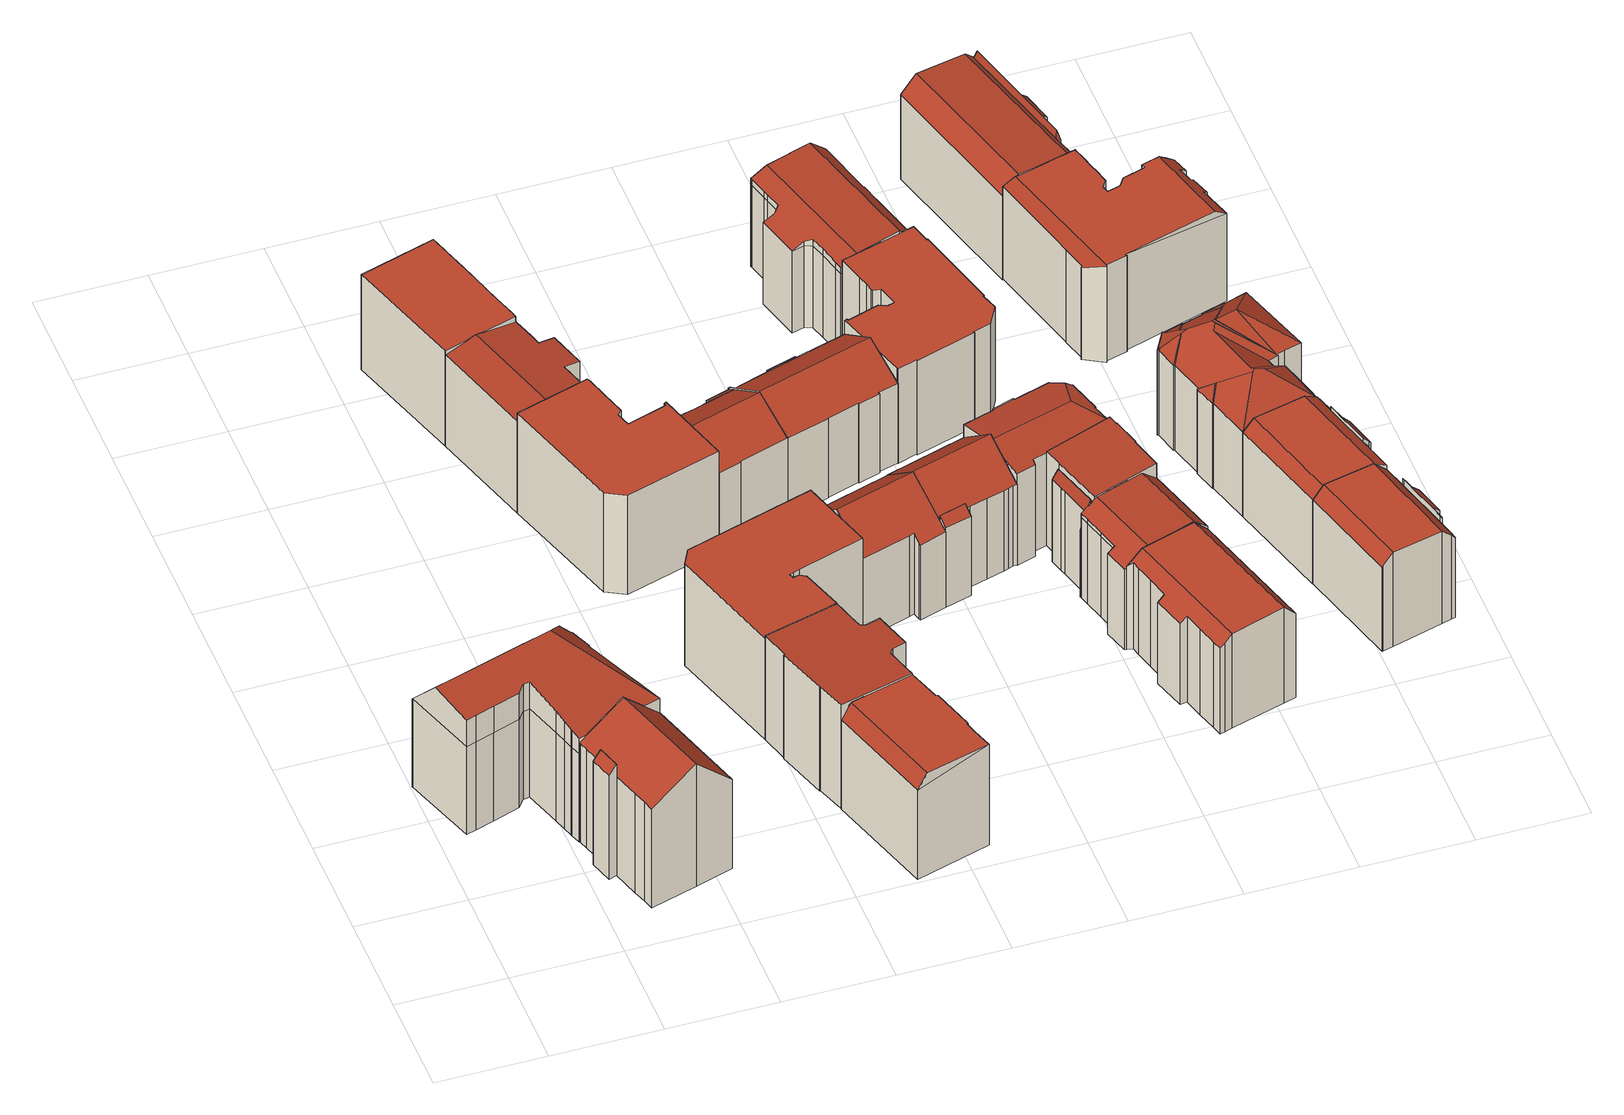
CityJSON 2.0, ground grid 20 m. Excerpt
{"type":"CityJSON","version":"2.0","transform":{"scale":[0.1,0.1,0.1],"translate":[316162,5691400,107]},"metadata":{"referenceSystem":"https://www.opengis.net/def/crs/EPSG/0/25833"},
"CityObjects":{
"building1":{"type":"Building","attributes":{"Dachtyp_tdc":"tdcFreeFormRoof","Gemeindeschluessel":14713000,"Dachneigung":10.16,"QualitaetDacherkennung":22,"Geometrietyp2DReferenz":"3000","function":"31001_9998","roofType":"5000","measuredHeight":26.63},"geometry":[{"type":"MultiSurface","lod":"2","boundaries":[[[0,1,2,3]],[[1,4,5,2]],[[4,6,7,5]],[[6,8,9,7]],[[8,10,11,9]],[[10,12,13,11]],[[12,14,15,13]],[[14,16,17,15]],[[16,18,19,17]],[[18,20,21,19]],[[20,22,23,21]],[[22,24,25,23]],[[24,26,27,25]],[[26,28,29,27]],[[28,30,31,29]],[[30,32,33,31]],[[32,34,35,33]],[[34,36,37,35]],[[36,38,39,37]],[[38,40,41,39]],[[40,42,43,41]],[[42,44,45,43]],[[44,46,47,45]],[[46,48,49,47]],[[48,0,3,49]],[[50,51,52,53,54,55,56,57,58]],[[58,57,10,8,59,60,1,0,61,62]],[[63,64,65,66,67,68,69,70,50,58,62,71,72,73]],[[42,73,72,44]],[[40,63,73,42]],[[44,72,71,46]],[[46,71,62,61,48]],[[26,70,69,28]],[[24,50,70,26]],[[28,69,68,30]],[[30,68,67,32]],[[32,67,66,34]],[[34,66,65,36]],[[36,65,64,38]],[[38,64,63,40]],[[48,61,0]],[[4,60,59,6]],[[1,60,4]],[[6,59,8]],[[10,57,56,12]],[[12,56,55,14]],[[14,55,54,16]],[[16,54,53,18]],[[18,53,52,20]],[[20,52,51,22]],[[22,51,50,24]],[[3,2,5,7,9,11,13,15,17,19,21,23,25,27,29,31,33,35,37,39,41,43,45,47,49]]],"semantics":{"surfaces":[{"type":"WallSurface"},{"type":"RoofSurface"},{"type":"GroundSurface"}],"values":[0,0,0,0,0,0,0,0,0,0,0,0,0,0,0,0,0,0,0,0,0,0,0,0,0,1,1,1,0,0,0,0,0,0,0,0,0,0,0,0,0,0,0,0,0,0,0,0,0,0,0,2]}}]},
"building2":{"type":"Building","attributes":{"Gemeindeschluessel":14713000,"Geometrietyp2DReferenz":"3000","function":"31001_9998","roofType":"9999"},"children":["building2-1","building2-2"]},
"building2-1":{"type":"BuildingPart","attributes":{"Dachtyp_tdc":"tdcPolyFlatRoof","Dachneigung":48.25,"QualitaetDacherkennung":44,"Geometrietyp2DReferenz":"3000","roofType":"2100","measuredHeight":24.6},"parents":["building2"],"geometry":[{"type":"MultiSurface","lod":"2","boundaries":[[[74,75,76,77]],[[75,78,76]],[[79,80,81]],[[79,82,83,80]],[[82,74,77,83]],[[82,79,75,74]],[[77,76,80,83]],[[79,81,78,75]],[[81,80,76,78]]],"semantics":{"surfaces":[{"type":"WallSurface"},{"type":"RoofSurface"},{"type":"GroundSurface"},{"type":"ClosureSurface"}],"values":[0,0,0,0,0,1,2,0,3]}}]},
"building2-2":{"type":"BuildingPart","attributes":{"Dachtyp_tdc":"tdcGableRoof","Dachneigung":44.86,"QualitaetDacherkennung":67,"Geometrietyp2DReferenz":"3000","roofType":"3100","measuredHeight":26.97},"parents":["building2"],"geometry":[{"type":"MultiSurface","lod":"2","boundaries":[[[84,85,86,87]],[[85,88,89,86]],[[88,90,91,89]],[[90,81,80,91]],[[78,92,93,76]],[[92,94,95,93]],[[94,96,97,95]],[[96,98,99,97]],[[98,100,101,99]],[[100,102,103,101]],[[102,84,87,103]],[[98,96,94,92,78,81,90,88,85,84]],[[84,102,100,98]],[[87,86,89,91,80,76,93,95,97,99,101,103]],[[78,76,80,81]]],"semantics":{"surfaces":[{"type":"WallSurface"},{"type":"RoofSurface"},{"type":"GroundSurface"},{"type":"ClosureSurface"}],"values":[0,0,0,0,0,0,0,0,0,0,0,1,1,2,3]}}]},
"building3":{"type":"Building","attributes":{"Gemeindeschluessel":14713000,"Geometrietyp2DReferenz":"3000","function":"31001_9998","roofType":"9999"},"children":["building3-1","building3-2"]},
"building3-1":{"type":"BuildingPart","attributes":{"Dachtyp_tdc":"tdcPolyFlatRoof","Dachneigung":4.3,"QualitaetDacherkennung":67,"Geometrietyp2DReferenz":"3000","roofType":"2100","measuredHeight":18.48},"parents":["building3"],"geometry":[{"type":"MultiSurface","lod":"2","boundaries":[[[104,105,106,107]],[[108,109,110,111]],[[109,104,107,110]],[[109,108,105,104]],[[107,106,111,110]],[[108,111,106,105]]],"semantics":{"surfaces":[{"type":"WallSurface"},{"type":"RoofSurface"},{"type":"GroundSurface"},{"type":"ClosureSurface"}],"values":[0,0,0,1,2,3]}}]},
"building3-2":{"type":"BuildingPart","attributes":{"Dachtyp_tdc":"tdcPolyFlatRoof","Dachneigung":0,"QualitaetDacherkennung":55,"Geometrietyp2DReferenz":"3000","roofType":"1000","measuredHeight":21.03},"parents":["building3"],"geometry":[{"type":"MultiSurface","lod":"2","boundaries":[[[112,113,114,115]],[[113,116,117,114]],[[116,118,119,117]],[[118,120,121,119]],[[120,122,108,111,121]],[[123,106,105]],[[123,124,125,106]],[[124,126,127,125]],[[126,128,129,127]],[[128,130,131,129]],[[130,132,133,131]],[[132,112,115,133]],[[132,130,128,126,124,123,122,120,118,116,113,112]],[[115,114,117,119,121,111,106,125,127,129,131,133]],[[105,108,122,123]],[[105,106,111,108]]],"semantics":{"surfaces":[{"type":"WallSurface"},{"type":"RoofSurface"},{"type":"GroundSurface"},{"type":"ClosureSurface"}],"values":[0,0,0,0,0,0,0,0,0,0,0,0,1,2,0,3]}}]},
"building4":{"type":"Building","attributes":{"Dachtyp_tdc":"tdcFreeFormRoof","Gemeindeschluessel":14713000,"Dachneigung":10.57,"QualitaetDacherkennung":38,"Geometrietyp2DReferenz":"3000","function":"31001_9998","roofType":"5000","measuredHeight":21.24},"geometry":[{"type":"MultiSurface","lod":"2","boundaries":[[[134,135,131,133]],[[135,136,129,131]],[[136,137,138,129]],[[137,139,140,138]],[[139,141,142,140]],[[141,143,144,142]],[[143,145,146,144]],[[145,147,148,146]],[[147,149,150,148]],[[149,151,152,150]],[[151,153,154,152]],[[153,155,156,154]],[[155,157,158,156]],[[157,159,160,158]],[[159,134,133,160]],[[159,157,161,162,135,134]],[[155,153,151,149,147,145,143,141,139,137,136,162,161]],[[136,135,162]],[[157,155,161]],[[133,131,129,138,140,142,144,146,148,150,152,154,156,158,160]]],"semantics":{"surfaces":[{"type":"WallSurface"},{"type":"RoofSurface"},{"type":"GroundSurface"}],"values":[0,0,0,0,0,0,0,0,0,0,0,0,0,0,0,1,1,0,0,2]}}]},
"building5":{"type":"Building","attributes":{"Dachtyp_tdc":"tdcPolyFlatRoof","Gemeindeschluessel":14713000,"Dachneigung":2.67,"QualitaetDacherkennung":73,"Geometrietyp2DReferenz":"3000","function":"31001_9998","roofType":"2100","measuredHeight":22.92},"geometry":[{"type":"MultiSurface","lod":"2","boundaries":[[[163,164,165,166]],[[164,167,168,165]],[[167,169,170,168]],[[169,171,172,170]],[[171,173,174,172]],[[173,175,176,174]],[[175,177,178,176]],[[177,179,180,178]],[[179,181,182,180]],[[181,183,184,182]],[[183,185,186,184]],[[185,187,188,186]],[[187,189,190,188]],[[189,191,192,190]],[[191,193,194,192]],[[193,195,196,194]],[[195,197,198,196]],[[197,163,166,198]],[[197,195,193,191,189,187,185,183,181,179,177,175,173,171,169,167,164,163]],[[166,165,168,170,172,174,176,178,180,182,184,186,188,190,192,194,196,198]]],"semantics":{"surfaces":[{"type":"WallSurface"},{"type":"RoofSurface"},{"type":"GroundSurface"}],"values":[0,0,0,0,0,0,0,0,0,0,0,0,0,0,0,0,0,0,1,2]}}]},
"building6":{"type":"Building","attributes":{"Dachtyp_tdc":"tdcFreeFormRoof","Gemeindeschluessel":14713000,"Dachneigung":2.1,"QualitaetDacherkennung":75,"Geometrietyp2DReferenz":"3000","function":"31001_9998","roofType":"5000","measuredHeight":22.58},"geometry":[{"type":"MultiSurface","lod":"2","boundaries":[[[199,200,201,202]],[[200,203,204,201]],[[203,205,206,204]],[[205,207,208,206]],[[207,209,210,208]],[[209,211,212,210]],[[211,213,214,212]],[[213,215,216,214]],[[215,217,218,216]],[[217,219,220,218]],[[219,221,222,220]],[[221,223,224,222]],[[223,225,226,224]],[[225,199,202,226]],[[199,227,228,200]],[[215,213,211,209,207,229,230,217]],[[223,221,219,230,229,205,203,228,227,225]],[[207,205,229]],[[219,217,230]],[[199,225,227]],[[203,200,228]],[[202,201,204,206,208,210,212,214,216,218,220,222,224,226]]],"semantics":{"surfaces":[{"type":"WallSurface"},{"type":"RoofSurface"},{"type":"GroundSurface"}],"values":[0,0,0,0,0,0,0,0,0,0,0,0,0,0,1,1,1,0,0,0,0,2]}}]},
"building7":{"type":"Building","attributes":{"Dachtyp_tdc":"tdcPolyFlatRoof","Gemeindeschluessel":14713000,"Dachneigung":0,"QualitaetDacherkennung":57,"Geometrietyp2DReferenz":"3000","function":"31001_9998","roofType":"1000","measuredHeight":21.97},"geometry":[{"type":"MultiSurface","lod":"2","boundaries":[[[231,232,233,234]],[[232,235,236,233]],[[235,237,238,236]],[[237,239,240,238]],[[239,241,242,240]],[[241,243,244,242]],[[243,245,246,244]],[[245,247,248,246]],[[247,249,160,248]],[[249,250,158,160]],[[250,251,156,158]],[[251,252,253,156]],[[252,254,255,253]],[[254,256,257,255]],[[256,258,259,257]],[[258,231,234,259]],[[258,256,254,252,251,250,249,247,245,243,241,239,237,235,232,231]],[[234,233,236,238,240,242,244,246,248,160,158,156,253,255,257,259]]],"semantics":{"surfaces":[{"type":"WallSurface"},{"type":"RoofSurface"},{"type":"GroundSurface"}],"values":[0,0,0,0,0,0,0,0,0,0,0,0,0,0,0,0,1,2]}}]},
"building8":{"type":"Building","attributes":{"Dachtyp_tdc":"tdcPolyFlatRoof","Gemeindeschluessel":14713000,"Dachneigung":0,"QualitaetDacherkennung":33,"Geometrietyp2DReferenz":"3000","function":"31001_9998","roofType":"1000","measuredHeight":22.42},"geometry":[{"type":"MultiSurface","lod":"2","boundaries":[[[260,261,262,263]],[[261,264,265,262]],[[264,266,267,265]],[[266,268,269,267]],[[268,270,271,269]],[[270,272,273,271]],[[272,274,275,273]],[[274,276,277,275]],[[276,278,279,277]],[[278,280,281,279]],[[280,282,283,281]],[[282,284,285,283]],[[284,260,263,285]],[[284,282,280,278,276,274,272,270,268,266,264,261,260]],[[263,262,265,267,269,271,273,275,277,279,281,283,285]]],"semantics":{"surfaces":[{"type":"WallSurface"},{"type":"RoofSurface"},{"type":"GroundSurface"}],"values":[0,0,0,0,0,0,0,0,0,0,0,0,0,1,2]}}]},
"building9":{"type":"Building","attributes":{"Gemeindeschluessel":14713000,"Geometrietyp2DReferenz":"3000","function":"31001_9998","roofType":"9999"},"children":["building9-1","building9-2"]},
"building9-1":{"type":"BuildingPart","attributes":{"Dachtyp_tdc":"tdcPolyFlatRoof","Dachneigung":33.36,"QualitaetDacherkennung":36,"Geometrietyp2DReferenz":"3000","roofType":"2100","measuredHeight":17.4},"parents":["building9"],"geometry":[{"type":"MultiSurface","lod":"2","boundaries":[[[286,287,288,289]],[[287,290,291,288]],[[286,289,292,293]],[[293,294,290,287,286]],[[289,288,291,292]],[[292,291,290,294,293]]],"semantics":{"surfaces":[{"type":"WallSurface"},{"type":"RoofSurface"},{"type":"GroundSurface"},{"type":"ClosureSurface"}],"values":[0,0,0,1,2,3]}}]},
"building9-2":{"type":"BuildingPart","attributes":{"Dachtyp_tdc":"tdcGableRoof","Dachneigung":30.81,"QualitaetDacherkennung":55,"Geometrietyp2DReferenz":"3000","roofType":"3100","measuredHeight":21.93},"parents":["building9"],"geometry":[{"type":"MultiSurface","lod":"2","boundaries":[[[295,296,297,298]],[[296,299,300,297]],[[299,301,244,300]],[[301,302,303,244]],[[302,304,242,303]],[[304,305,306,242]],[[305,307,308,306]],[[307,309,310,308]],[[309,311,312,310]],[[311,293,292,312]],[[313,314,291,290]],[[313,315,316,314]],[[315,317,318,316]],[[317,295,298,318]],[[313,290,294,293,311,309,307,305,304,302]],[[302,301,299,296,295,317,315,313]],[[298,297,300,244,303,242,306,308,310,312,292,291,314,316,318]],[[291,292,293,294,290]]],"semantics":{"surfaces":[{"type":"WallSurface"},{"type":"RoofSurface"},{"type":"GroundSurface"},{"type":"ClosureSurface"}],"values":[0,0,0,0,0,0,0,0,0,0,0,0,0,0,1,1,2,3]}}]},
"building10":{"type":"Building","attributes":{"Dachtyp_tdc":"tdcFreeFormRoof","Gemeindeschluessel":14713000,"Dachneigung":37.65,"QualitaetDacherkennung":52,"Geometrietyp2DReferenz":"3000","function":"31001_9998","roofType":"5000","measuredHeight":23.46},"geometry":[{"type":"MultiSurface","lod":"2","boundaries":[[[319,320,321,281]],[[320,322,323,321]],[[322,324,325,323]],[[324,326,327,325]],[[326,328,329,327]],[[328,330,331,329]],[[330,332,283,331]],[[332,319,281,283]],[[333,334,320,319]],[[324,322,334,333,332,330,328,326]],[[322,320,334]],[[319,332,333]],[[281,321,323,325,327,329,331,283]]],"semantics":{"surfaces":[{"type":"WallSurface"},{"type":"RoofSurface"},{"type":"GroundSurface"}],"values":[0,0,0,0,0,0,0,0,1,1,0,0,2]}}]},
"building11":{"type":"Building","attributes":{"Gemeindeschluessel":14713000,"Geometrietyp2DReferenz":"3000","function":"31001_9998","roofType":"9999"},"children":["building11-1","building11-2"]},
"building11-1":{"type":"BuildingPart","attributes":{"Dachtyp_tdc":"tdcPolyFlatRoof","Dachneigung":34.47,"QualitaetDacherkennung":31,"Geometrietyp2DReferenz":"3000","roofType":"2100","measuredHeight":17.55},"parents":["building11"],"geometry":[{"type":"MultiSurface","lod":"2","boundaries":[[[335,336,337,338]],[[336,339,340,337]],[[339,341,342,340]],[[341,339,336,335]],[[338,337,340,342]],[[338,342,341,335]]],"semantics":{"surfaces":[{"type":"WallSurface"},{"type":"RoofSurface"},{"type":"GroundSurface"},{"type":"ClosureSurface"}],"values":[0,0,0,1,2,3]}}]},
"building11-2":{"type":"BuildingPart","attributes":{"Dachtyp_tdc":"tdcGableRoof","Dachneigung":31.76,"QualitaetDacherkennung":67,"Geometrietyp2DReferenz":"3000","roofType":"3100","measuredHeight":22.23},"parents":["building11"],"geometry":[{"type":"MultiSurface","lod":"2","boundaries":[[[343,344,345,346]],[[344,347,348,345]],[[347,349,350,348]],[[349,351,352,350]],[[351,353,338,352]],[[353,354,335,338]],[[355,342,341]],[[355,356,357,342]],[[356,358,359,357]],[[358,360,361,359]],[[360,362,363,361]],[[362,364,365,363]],[[364,366,367,365]],[[366,368,369,367]],[[368,370,371,369]],[[370,372,373,371]],[[372,374,375,373]],[[374,376,377,375]],[[376,378,379,377]],[[378,380,381,379]],[[380,382,318,381]],[[382,383,316,318]],[[383,384,314,316]],[[384,385,288,314]],[[385,386,387,288]],[[386,343,346,387]],[[384,383,382,380,378,376,374,372,370,368,366,364,362]],[[362,360,358,356,355,354,353,351,349,347,344,343,386,385,384]],[[346,345,348,350,352,338,342,357,359,361,363,365,367,369,371,373,375,377,379,381,318,316,314,288,387]],[[341,335,354,355]],[[341,342,338,335]]],"semantics":{"surfaces":[{"type":"WallSurface"},{"type":"RoofSurface"},{"type":"GroundSurface"},{"type":"ClosureSurface"}],"values":[0,0,0,0,0,0,0,0,0,0,0,0,0,0,0,0,0,0,0,0,0,0,0,0,0,0,1,1,2,0,3]}}]},
"building12":{"type":"Building","attributes":{"Gemeindeschluessel":14713000,"Geometrietyp2DReferenz":"3000","function":"31001_9998","roofType":"9999"},"children":["building12-1","building12-2"]},
"building12-1":{"type":"BuildingPart","attributes":{"Dachtyp_tdc":"tdcPolyFlatRoof","Dachneigung":40.3,"QualitaetDacherkennung":34,"Geometrietyp2DReferenz":"3000","roofType":"2100","measuredHeight":19.05},"parents":["building12"],"geometry":[{"type":"MultiSurface","lod":"2","boundaries":[[[388,389,390,391,392]],[[393,394,395,396,397]],[[394,398,399,395]],[[398,388,392,399]],[[398,394,393,389,388]],[[392,391,396,395,399]],[[397,390,389,393]],[[397,396,391,390]]],"semantics":{"surfaces":[{"type":"WallSurface"},{"type":"RoofSurface"},{"type":"GroundSurface"},{"type":"ClosureSurface"}],"values":[0,0,0,0,1,2,0,3]}}]},
"building12-2":{"type":"BuildingPart","attributes":{"Dachtyp_tdc":"tdcGableRoof","Dachneigung":39.79,"QualitaetDacherkennung":56,"Geometrietyp2DReferenz":"3000","roofType":"3100","measuredHeight":23.59},"parents":["building12"],"geometry":[{"type":"MultiSurface","lod":"2","boundaries":[[[400,401,402,403]],[[401,404,405,402]],[[404,406,407,405]],[[406,408,409,407]],[[408,410,411,409]],[[410,412,413,411]],[[412,397,396,413]],[[390,414,415,391]],[[414,416,417,415]],[[416,418,419,417]],[[418,400,403,419]],[[414,390,397,412,410,408,406,404,401,400]],[[400,418,416,414]],[[403,402,405,407,409,411,413,396,391,415,417,419]],[[391,396,397,390]]],"semantics":{"surfaces":[{"type":"WallSurface"},{"type":"RoofSurface"},{"type":"GroundSurface"},{"type":"ClosureSurface"}],"values":[0,0,0,0,0,0,0,0,0,0,0,1,1,2,3]}}]},
"building13":{"type":"Building","attributes":{"Gemeindeschluessel":14713000,"Geometrietyp2DReferenz":"3000","function":"31001_9998","roofType":"9999"},"children":["building13-1","building13-2","building13-3"]},
"building13-1":{"type":"BuildingPart","attributes":{"Dachtyp_tdc":"tdcFreeFormRoof","Dachneigung":72.82,"QualitaetDacherkennung":20,"Geometrietyp2DReferenz":"3000","roofType":"5000","measuredHeight":20.55},"parents":["building13"],"geometry":[{"type":"MultiSurface","lod":"2","boundaries":[[[420,421,422,423]],[[421,424,425,422]],[[424,426,427,425]],[[426,428,429,427]],[[430,431,432,433]],[[431,434,435,432]],[[434,436,437,435]],[[436,420,423,437]],[[431,430,428,438]],[[428,426,438]],[[426,424,421,420,436,434,431,438]],[[423,422,425,427,429,433,432,435,437]],[[433,429,428,430]]],"semantics":{"surfaces":[{"type":"WallSurface"},{"type":"RoofSurface"},{"type":"GroundSurface"},{"type":"ClosureSurface"}],"values":[0,0,0,0,0,0,0,0,1,1,1,2,3]}}]},
"building13-2":{"type":"BuildingPart","attributes":{"Dachtyp_tdc":"tdcPolyFlatRoof","Dachneigung":3.82,"QualitaetDacherkennung":55,"Geometrietyp2DReferenz":"3000","roofType":"2100","measuredHeight":21.61},"parents":["building13"],"geometry":[{"type":"MultiSurface","lod":"2","boundaries":[[[439,440,441,442,443]],[[440,444,445,441]],[[444,446,447,445]],[[446,448,449,447]],[[448,450,451,449]],[[450,452,430,433,451]],[[453,454,455,456,429,428]],[[454,453,452,450,448,446,444,440,439]],[[442,441,445,447,449,451,433,429,456]],[[428,430,452,453]],[[428,429,433,430]],[[443,455,454,439]],[[443,442,456,455]]],"semantics":{"surfaces":[{"type":"WallSurface"},{"type":"RoofSurface"},{"type":"GroundSurface"},{"type":"ClosureSurface"}],"values":[0,0,0,0,0,0,0,1,2,0,3,0,3]}}]},
"building13-3":{"type":"BuildingPart","attributes":{"Dachtyp_tdc":"tdcFreeFormRoof","Dachneigung":10.06,"QualitaetDacherkennung":31,"Geometrietyp2DReferenz":"3000","roofType":"5000","measuredHeight":21.6},"parents":["building13"],"geometry":[{"type":"MultiSurface","lod":"2","boundaries":[[[457,458,459,460]],[[458,461,462,459]],[[461,463,464,462]],[[463,465,466,464]],[[465,467,468,466]],[[467,469,470,468]],[[469,471,472,470]],[[471,473,474,472]],[[473,475,476,474]],[[475,477,478,476]],[[477,479,480,478]],[[479,481,482,480]],[[481,483,484,482]],[[483,485,486,484]],[[485,487,488,486]],[[487,489,490,488]],[[489,443,442,490]],[[455,457,460,456]],[[489,487,485,483,481,479,491]],[[479,477,475,473,471,469,467,465,463,491]],[[463,461,458,457,455,443,489,491]],[[460,459,462,464,466,468,470,472,474,476,478,480,482,484,486,488,490,442,456]],[[456,442,443,455]]],"semantics":{"surfaces":[{"type":"WallSurface"},{"type":"RoofSurface"},{"type":"GroundSurface"},{"type":"ClosureSurface"}],"values":[0,0,0,0,0,0,0,0,0,0,0,0,0,0,0,0,0,0,1,1,1,2,3]}}]},
"building14":{"type":"Building","attributes":{"Dachtyp_tdc":"tdcFreeFormRoof","Gemeindeschluessel":14713000,"Dachneigung":1.99,"QualitaetDacherkennung":67,"Geometrietyp2DReferenz":"3000","function":"31001_9998","roofType":"5000","measuredHeight":21.07},"geometry":[{"type":"MultiSurface","lod":"2","boundaries":[[[492,493,494,495]],[[493,496,497,494]],[[496,498,499,497]],[[498,500,501,499]],[[500,502,503,501]],[[502,504,505,503]],[[504,506,507,505]],[[506,508,509,507]],[[508,510,511,509]],[[510,512,513,511]],[[512,514,515,513]],[[514,516,517,515]],[[516,518,519,517]],[[518,520,521,519]],[[520,522,523,521]],[[522,524,525,523]],[[524,526,527,525]],[[526,492,495,527]],[[516,514,512,510,508,506,504,502,500,498,496,493,492,526]],[[524,522,520,518]],[[518,516,526,524]],[[495,494,497,499,501,503,505,507,509,511,513,515,517,519,521,523,525,527]]],"semantics":{"surfaces":[{"type":"WallSurface"},{"type":"RoofSurface"},{"type":"GroundSurface"}],"values":[0,0,0,0,0,0,0,0,0,0,0,0,0,0,0,0,0,0,1,1,1,2]}}]},
"building15":{"type":"Building","attributes":{"Dachtyp_tdc":"tdcPolyFlatRoof","Gemeindeschluessel":14713000,"Dachneigung":0,"QualitaetDacherkennung":35,"Geometrietyp2DReferenz":"3000","function":"31001_9998","roofType":"1000","measuredHeight":20.79},"geometry":[{"type":"MultiSurface","lod":"2","boundaries":[[[528,529,530,531]],[[529,532,533,530]],[[532,534,535,533]],[[534,536,537,535]],[[536,538,539,537]],[[538,540,541,539]],[[540,542,543,541]],[[542,544,545,543]],[[544,546,547,545]],[[546,548,549,547]],[[548,550,551,549]],[[550,552,553,551]],[[552,554,555,553]],[[554,556,557,555]],[[556,558,559,557]],[[558,560,561,559]],[[560,562,563,561]],[[562,564,565,563]],[[564,566,567,565]],[[566,568,569,567]],[[568,570,571,569]],[[570,572,573,571]],[[572,574,575,573]],[[574,576,577,575]],[[576,578,579,577]],[[578,528,531,579]],[[578,576,574,572,570,568,566,564,562,560,558,556,554,552,550,548,546,544,542,540,538,536,534,532,529,528]],[[531,530,533,535,537,539,541,543,545,547,549,551,553,555,557,559,561,563,565,567,569,571,573,575,577,579]]],"semantics":{"surfaces":[{"type":"WallSurface"},{"type":"RoofSurface"},{"type":"GroundSurface"}],"values":[0,0,0,0,0,0,0,0,0,0,0,0,0,0,0,0,0,0,0,0,0,0,0,0,0,0,1,2]}}]},
"building16":{"type":"Building","attributes":{"Dachtyp_tdc":"tdcFreeFormRoof","Gemeindeschluessel":14713000,"Dachneigung":3.31,"QualitaetDacherkennung":63,"Geometrietyp2DReferenz":"3000","function":"31001_9998","roofType":"5000","measuredHeight":21.12},"geometry":[{"type":"MultiSurface","lod":"2","boundaries":[[[580,581,582,583]],[[581,584,585,582]],[[584,586,587,585]],[[586,588,589,587]],[[588,590,435,589]],[[590,591,592,435]],[[591,593,594,592]],[[593,595,451,594]],[[595,596,521,451]],[[596,597,598,521]],[[597,599,600,598]],[[599,601,515,600]],[[601,580,583,515]],[[602,603,604,605,606,581,580,607,608]],[[609,610,611,612]],[[613,602,608,609,612]],[[591,613,612,593]],[[590,603,602,613,591]],[[593,612,611,595]],[[595,611,610,596]],[[596,610,609,597]],[[597,609,608,599]],[[599,608,607,601]],[[601,607,580]],[[581,606,584]],[[584,606,605,586]],[[586,605,604,588]],[[588,604,603,590]],[[583,582,585,587,589,435,592,594,451,521,598,600,515]]],"semantics":{"surfaces":[{"type":"WallSurface"},{"type":"RoofSurface"},{"type":"GroundSurface"}],"values":[0,0,0,0,0,0,0,0,0,0,0,0,0,1,1,1,0,0,0,0,0,0,0,0,0,0,0,0,2]}}]},
"building17":{"type":"Building","attributes":{"Dachtyp_tdc":"tdcFreeFormRoof","Gemeindeschluessel":14713000,"Dachneigung":3.27,"QualitaetDacherkennung":72,"Geometrietyp2DReferenz":"3000","function":"31001_9998","roofType":"5000","measuredHeight":21.31},"geometry":[{"type":"MultiSurface","lod":"2","boundaries":[[[614,615,616,617]],[[615,618,619,616]],[[618,620,621,619]],[[620,622,623,621]],[[622,624,625,623]],[[624,626,627,625]],[[626,628,629,627]],[[628,630,631,629]],[[630,632,633,631]],[[632,634,635,633]],[[634,636,637,635]],[[636,638,571,637]],[[638,639,569,571]],[[639,640,641,569]],[[640,642,643,641]],[[642,644,567,643]],[[644,645,646,567]],[[645,647,648,646]],[[647,649,650,648]],[[649,651,652,650]],[[651,653,654,652]],[[653,655,656,654]],[[655,657,658,656]],[[657,614,617,658]],[[659,660,661,662,663,664,665,666,667,657,655,668,669,670,671,672]],[[673,674,675,676,677,678,679,680,681,682]],[[681,661,660,682]],[[639,673,682,640]],[[640,682,660,642]],[[626,680,679,628]],[[624,662,661,681,680,626]],[[628,679,678,630]],[[630,678,677,632]],[[632,677,676,634]],[[634,676,675,636]],[[636,675,674,638]],[[638,674,673,639]],[[645,672,671,647]],[[644,659,672,645]],[[647,671,670,649]],[[649,670,669,651]],[[651,669,668,653]],[[653,668,655]],[[614,667,666,615]],[[657,667,614]],[[615,666,665,618]],[[618,665,664,620]],[[620,664,663,622]],[[622,663,662,624]],[[642,660,659,644]],[[617,616,619,621,623,625,627,629,631,633,635,637,571,569,641,643,567,646,648,650,652,654,656,658]]],"semantics":{"surfaces":[{"type":"WallSurface"},{"type":"RoofSurface"},{"type":"GroundSurface"}],"values":[0,0,0,0,0,0,0,0,0,0,0,0,0,0,0,0,0,0,0,0,0,0,0,0,1,1,1,0,0,0,0,0,0,0,0,0,0,0,0,0,0,0,0,0,0,0,0,0,0,0,2]}}]},
"building18":{"type":"Building","attributes":{"Gemeindeschluessel":14713000,"Geometrietyp2DReferenz":"3000","function":"31001_9998","roofType":"9999"},"children":["building18-1","building18-2"]},
"building18-1":{"type":"BuildingPart","attributes":{"Dachtyp_tdc":"tdcCutGableRoof","Dachneigung":2.32,"QualitaetDacherkennung":78,"Geometrietyp2DReferenz":"3000","roofType":"9999","measuredHeight":20.74},"parents":["building18"],"geometry":[{"type":"MultiSurface","lod":"2","boundaries":[[[683,684,685,686]],[[687,688,689,690]],[[688,691,692,689]],[[691,693,694,692]],[[693,695,696,694]],[[695,697,698,696]],[[697,699,700,698]],[[699,701,702,700]],[[701,703,704,702]],[[703,705,706,704]],[[705,707,708,706]],[[707,709,710,708]],[[709,683,686,710]],[[695,693,691,688,687,684,683,709]],[[707,705,703,701,699,697]],[[709,707,697,695]],[[686,685,690,689,692,694,696,698,700,702,704,706,708,710]],[[690,685,684,687]]],"semantics":{"surfaces":[{"type":"WallSurface"},{"type":"RoofSurface"},{"type":"GroundSurface"},{"type":"ClosureSurface"}],"values":[0,0,0,0,0,0,0,0,0,0,0,0,0,1,1,1,2,3]}}]},
"building18-2":{"type":"BuildingPart","attributes":{"Dachtyp_tdc":"tdcPolyFlatRoof","Dachneigung":43.64,"QualitaetDacherkennung":38,"Geometrietyp2DReferenz":"3000","roofType":"2100","measuredHeight":19.18},"parents":["building18"],"geometry":[{"type":"MultiSurface","lod":"2","boundaries":[[[711,712,713,685,684]],[[712,714,715,713]],[[714,716,717,715]],[[716,718,719,717]],[[718,720,721,719]],[[720,722,723,721]],[[722,724,687,690,723]],[[724,722,720,718,716,714,712,711,725]],[[685,713,715,717,719,721,723,690]],[[711,684,687,725]],[[684,685,690,687]],[[687,724,725]]],"semantics":{"surfaces":[{"type":"WallSurface"},{"type":"RoofSurface"},{"type":"GroundSurface"},{"type":"ClosureSurface"}],"values":[0,0,0,0,0,0,0,1,2,0,3,0]}}]},
"building19":{"type":"Building","attributes":{"Gemeindeschluessel":14713000,"Geometrietyp2DReferenz":"3000","function":"31001_9998","roofType":"9999"},"children":["building19-1","building19-2"]},
"building19-1":{"type":"BuildingPart","attributes":{"Dachtyp_tdc":"tdcPolyFlatRoof","Dachneigung":47.51,"QualitaetDacherkennung":46,"Geometrietyp2DReferenz":"3000","roofType":"2100","measuredHeight":19.44},"parents":["building19"],"geometry":[{"type":"MultiSurface","lod":"2","boundaries":[[[726,727,728,729,730]],[[727,731,732,728]],[[731,733,734,732]],[[733,735,736,734]],[[735,737,738,736]],[[737,739,740,741,738]],[[739,737,735,733,731,727,726]],[[729,728,732,734,736,738,741]],[[726,730,740,739]],[[730,729,741,740]]],"semantics":{"surfaces":[{"type":"WallSurface"},{"type":"RoofSurface"},{"type":"GroundSurface"},{"type":"ClosureSurface"}],"values":[0,0,0,0,0,0,1,2,0,3]}}]},
"building19-2":{"type":"BuildingPart","attributes":{"Dachtyp_tdc":"tdcCutGableRoof","Dachneigung":2.59,"QualitaetDacherkennung":74,"Geometrietyp2DReferenz":"3000","roofType":"9999","measuredHeight":20.63},"parents":["building19"],"geometry":[{"type":"MultiSurface","lod":"2","boundaries":[[[742,743,744,745]],[[743,746,728,744]],[[746,730,729,728]],[[740,747,748,741]],[[747,749,750,748]],[[749,751,752,750]],[[751,753,754,752]],[[753,755,756,754]],[[755,757,758,756]],[[757,759,760,758]],[[759,705,761,760]],[[705,703,762,761]],[[703,763,764,762]],[[763,765,766,764]],[[765,767,768,766]],[[767,769,770,768]],[[769,742,745,770]],[[757,755,753,751,749,747,740,730,746,743,742,769]],[[767,765,763,703,705,759]],[[769,767,759,757]],[[745,744,728,729,741,748,750,752,754,756,758,760,761,762,764,766,768,770]],[[741,729,730,740]]],"semantics":{"surfaces":[{"type":"WallSurface"},{"type":"RoofSurface"},{"type":"GroundSurface"},{"type":"ClosureSurface"}],"values":[0,0,0,0,0,0,0,0,0,0,0,0,0,0,0,0,0,1,1,1,2,3]}}]},
"building20":{"type":"Building","attributes":{"Dachtyp_tdc":"tdcFreeFormRoof","Gemeindeschluessel":14713000,"Dachneigung":38.27,"QualitaetDacherkennung":17,"Geometrietyp2DReferenz":"3000","function":"31001_9998","roofType":"5000","measuredHeight":24.56},"geometry":[{"type":"MultiSurface","lod":"2","boundaries":[[[771,772,773,774]],[[772,775,776,773]],[[775,777,778,776]],[[777,779,780,778]],[[779,781,782,780]],[[781,783,784,782]],[[783,785,786,784]],[[785,787,788,786]],[[787,789,790,788]],[[789,791,792,790]],[[791,793,794,792]],[[793,795,796,794]],[[795,797,798,796]],[[797,799,800,798]],[[799,801,802,800]],[[801,803,804,802]],[[803,805,806,804]],[[805,763,807,806]],[[763,808,809,807]],[[808,810,811,809]],[[810,812,813,811]],[[812,814,815,813]],[[814,816,817,815]],[[816,818,819,817]],[[818,820,821,819]],[[820,822,823,821]],[[822,824,825,823]],[[824,826,827,825]],[[826,828,829,827]],[[828,830,831,829]],[[830,771,774,831]],[[832,833,830,828]],[[834,832,828,826]],[[834,826,824]],[[835,836,837,838,833,832,834,824,822]],[[835,822,820]],[[836,835,820,818]],[[837,836,818,816]],[[839,840,841,842,843,844,838,837,816,814]],[[845,846,839,814,812]],[[845,812,810]],[[846,845,810,808]],[[847,839,846,808,763]],[[847,763,805]],[[848,849,840,839,847,805,803]],[[848,803,801]],[[799,848,801]],[[797,848,799]],[[795,848,797]],[[848,795,849]],[[841,840,849,795,793]],[[842,841,793,791]],[[843,842,791,789]],[[844,843,789,787]],[[783,787,785]],[[850,787,783]],[[851,787,850]],[[852,787,851]],[[787,852,844]],[[853,850,783,781]],[[853,781,779]],[[851,850,853,779,777]],[[854,855,852,851,777,775]],[[854,775,772]],[[855,854,772,771]],[[833,838,844,852,855,771,830]],[[774,773,776,778,780,782,784,786,788,790,792,794,796,798,800,802,804,806,807,809,811,813,815,817,819,821,823,825,827,829,831]]],"semantics":{"surfaces":[{"type":"WallSurface"},{"type":"RoofSurface"},{"type":"GroundSurface"}],"values":[0,0,0,0,0,0,0,0,0,0,0,0,0,0,0,0,0,0,0,0,0,0,0,0,0,0,0,0,0,0,0,1,1,1,1,1,1,1,1,1,1,1,1,1,1,1,1,1,1,1,1,1,1,1,1,1,1,1,1,1,1,1,1,1,1,1,2]}}]},
"building21":{"type":"Building","attributes":{"Gemeindeschluessel":14713000,"Geometrietyp2DReferenz":"3000","function":"31001_9998","roofType":"9999"},"children":["building21-1","building21-2","building21-3"]},
"building21-1":{"type":"BuildingPart","attributes":{"Dachtyp_tdc":"tdcFreeFormRoof","Dachneigung":76.45,"QualitaetDacherkennung":46,"Geometrietyp2DReferenz":"3000","roofType":"5000","measuredHeight":21.06},"parents":["building21"],"geometry":[{"type":"MultiSurface","lod":"2","boundaries":[[[856,857,858]],[[857,859,860,858]],[[859,861,862,860]],[[861,863,864,862]],[[863,865,866,867,864]],[[868,869,870,871,872]],[[869,873,874,870]],[[873,875,876,874]],[[875,877,878,876]],[[869,868,879]],[[868,865,880,879]],[[865,863,880]],[[863,861,859,857,856,877,875,873,869,879,880]],[[878,858,860,862,864,867,871,870,874,876]],[[858,878,877,856]],[[872,871,867,866]],[[872,866,865,868]]],"semantics":{"surfaces":[{"type":"WallSurface"},{"type":"RoofSurface"},{"type":"GroundSurface"},{"type":"ClosureSurface"}],"values":[0,0,0,0,0,0,0,0,0,1,1,1,1,2,3,3,3]}}]},
"building21-2":{"type":"BuildingPart","attributes":{"Dachtyp_tdc":"tdcPolyFlatRoof","Dachneigung":43.71,"QualitaetDacherkennung":53,"Geometrietyp2DReferenz":"3000","roofType":"2100","measuredHeight":20.1},"parents":["building21"],"geometry":[{"type":"MultiSurface","lod":"2","boundaries":[[[881,882,858,883]],[[882,856,858]],[[884,878,877]],[[884,885,886,878]],[[885,881,883,886]],[[885,884,882,881]],[[883,858,878,886]],[[877,856,882,884]],[[877,878,858,856]]],"semantics":{"surfaces":[{"type":"WallSurface"},{"type":"RoofSurface"},{"type":"GroundSurface"},{"type":"ClosureSurface"}],"values":[0,0,0,0,0,1,2,0,3]}}]},
"building21-3":{"type":"BuildingPart","attributes":{"Dachtyp_tdc":"tdcCutGableRoof","Dachneigung":3.57,"QualitaetDacherkennung":75,"Geometrietyp2DReferenz":"3000","roofType":"9999","measuredHeight":21.72},"parents":["building21"],"geometry":[{"type":"MultiSurface","lod":"2","boundaries":[[[887,871,867,888,889,890,891,892]],[[893,872,871,887]],[[866,894,888,867]],[[894,895,889,888]],[[895,896,890,889]],[[896,897,891,890]],[[897,898,892,891]],[[898,893,887,892]],[[898,899,900,901]],[[902,903,904,905,906,907,908,909]],[[899,904,903,900]],[[866,865,909,908,894]],[[894,908,907,895]],[[895,907,906,896]],[[896,906,905,897]],[[897,905,904,899,898]],[[893,901,900,903,902,868,872]],[[898,901,893]],[[867,871,872,866]],[[909,865,868,902]],[[872,868,865,866]]],"semantics":{"surfaces":[{"type":"GroundSurface"},{"type":"WallSurface"},{"type":"RoofSurface"},{"type":"ClosureSurface"}],"values":[0,1,1,1,1,1,1,1,2,2,2,1,1,1,1,1,1,1,3,1,3]}}]},
"building22":{"type":"Building","attributes":{"Dachtyp_tdc":"tdcFreeFormRoof","Gemeindeschluessel":14713000,"Dachneigung":0.614,"QualitaetDacherkennung":57,"Geometrietyp2DReferenz":"3000","function":"31001_9998","roofType":"5000","measuredHeight":21.21},"geometry":[{"type":"MultiSurface","lod":"2","boundaries":[[[910,911,912,913]],[[911,914,915,912]],[[914,916,917,915]],[[916,918,919,917]],[[918,920,921,919]],[[920,922,923,921]],[[922,924,925,923]],[[924,926,927,925]],[[926,928,929,927]],[[928,930,931,929]],[[930,932,933,931]],[[932,934,935,933]],[[934,936,937,935]],[[936,938,939,937]],[[938,940,941,939]],[[940,942,943,941]],[[942,944,945,943]],[[944,946,947,945]],[[946,948,949,947]],[[948,950,951,949]],[[950,952,953,951]],[[952,954,955,953]],[[954,956,957,955]],[[956,958,959,957]],[[958,960,961,959]],[[960,962,963,961]],[[962,964,965,963]],[[964,966,967,965]],[[966,968,969,967]],[[968,970,971,969]],[[970,972,973,971]],[[972,974,975,973]],[[974,910,913,975]],[[976,960,958,956,954,952,950,948,946,944,942,977]],[[972,970,968,978,979,911,910,974]],[[962,976,977,940,938,936,934,932,930,928,926,924,922,920,918,916,914,979,978,966,964]],[[942,940,977]],[[962,960,976]],[[968,966,978]],[[914,911,979]],[[913,912,915,917,919,921,923,925,927,929,931,933,935,937,939,941,943,945,947,949,951,953,955,957,959,961,963,965,967,969,971,973,975]]],"semantics":{"surfaces":[{"type":"WallSurface"},{"type":"RoofSurface"},{"type":"GroundSurface"}],"values":[0,0,0,0,0,0,0,0,0,0,0,0,0,0,0,0,0,0,0,0,0,0,0,0,0,0,0,0,0,0,0,0,0,1,1,1,0,0,0,0,2]}}]}
},
"vertices":[
[0,482,201],[58,501,201],[58,501,7],[0,482,7],[58,499,201],[58,499,7],[215,548,201],[215,548,7],[215,549,201],[215,549,7],[260,563,201],[260,563,7],[294,544,201],[294,544,7],[298,545,201],[298,545,7],[312,500,201],[312,500,7],[309,499,201],[309,499,7],[348,376,201],[348,376,7],[350,376,201],[350,376,7],[369,315,201],[369,315,7],[214,267,201],[214,267,7],[208,285,201],[208,285,7],[207,287,201],[207,287,7],[202,305,201],[202,305,7],[195,328,201],[195,328,7],[173,397,201],[173,397,7],[161,394,201],[161,394,7],[149,378,201],[149,378,7],[99,361,201],[99,361,7],[65,350,201],[65,350,7],[46,344,201],[46,344,7],[1,481,201],[1,481,7],[369,315,236],[350,376,228],[348,376,230],[309,499,213],[312,500,211],[298,545,205],[294,544,208],[278,553,218],[242,491,273],[215,548,203],[58,499,203],[1,481,203],[20,422,273],[149,378,259],[161,394,261],[173,397,261],[195,328,248],[202,305,244],[207,287,240],[208,285,240],[214,267,236],[46,344,259],[65,350,259],[99,361,259],
[217,206,238],[231,210,255],[231,210,9],[217,206,9],[231,210,227],[244,168,254],[244,168,9],[244,168,227],[230,163,238],[230,163,9],
[358,101,279],[273,75,227],[273,75,9],[358,101,9],[267,95,227],[267,95,9],[259,119,227],[259,119,9],[220,247,227],[220,247,9],[215,263,227],[215,263,9],[214,267,227],[214,267,9],[299,293,279],[299,293,9],[369,315,205],[369,315,9],[428,123,205],[428,123,9],
[448,1373,189],[433,1368,190],[433,1368,6],[448,1373,6],[415,1429,190],[429,1433,189],[429,1433,6],[415,1429,6],
[252,1466,216],[254,1466,216],[254,1466,6],[252,1466,6],[391,1508,216],[391,1508,6],[395,1495,216],[395,1495,6],[407,1456,216],[407,1456,6],[415,1429,216],[433,1368,216],[442,1338,216],[442,1338,6],[454,1300,216],[454,1300,6],[457,1288,216],[457,1288,6],[322,1246,216],[322,1246,6],[321,1246,216],[321,1246,6],
[321,1246,208],[322,1246,208],[457,1288,204],[462,1274,204],[462,1274,6],[470,1248,204],[470,1248,6],[476,1227,204],[476,1227,6],[483,1230,202],[483,1230,6],[506,1237,198],[506,1237,6],[527,1169,198],[527,1169,6],[496,1159,204],[496,1159,6],[502,1140,204],[502,1140,6],[510,1113,204],[510,1113,6],[515,1097,204],[515,1097,6],[380,1056,208],[380,1056,6],[379,1055,208],[379,1055,6],[438,1073,219],[380,1264,219],
[644,203,237],[626,255,237],[626,255,8],[644,203,8],[625,255,237],[625,255,8],[595,348,237],[595,348,8],[597,348,237],[597,348,8],[582,402,237],[582,402,8],[720,444,230],[720,444,8],[725,427,230],[725,427,8],[731,406,230],[731,406,8],[738,384,230],[738,384,8],[747,380,230],[747,380,8],[775,389,229],[775,389,8],[796,320,229],[796,320,8],[770,311,230],[770,311,8],[764,302,230],[764,302,8],[770,280,230],[770,280,8],[776,260,230],[776,260,8],[781,244,230],[781,244,8],
[706,1,203],[644,203,203],[644,203,7],[706,1,7],[781,244,228],[781,244,7],[800,184,228],[800,184,7],[810,179,215],[810,179,7],[837,187,141],[837,187,7],[838,184,141],[838,184,7],[858,119,141],[858,119,7],[835,112,203],[835,112,7],[833,111,209],[833,111,7],[826,101,228],[826,101,7],[829,91,228],[829,91,7],[832,80,228],[832,80,7],[844,42,228],[844,42,7],[724,6,232],[662,208,232],[804,182,228],[828,103,228],
[542,972,225],[577,983,225],[577,983,6],[542,972,6],[610,993,225],[610,993,6],[615,995,225],[615,995,6],[614,1000,225],[614,1000,6],[618,1002,225],[618,1002,6],[660,861,225],[660,861,6],[485,809,225],[485,809,6],[450,827,225],[450,827,6],[379,1055,225],[380,1056,225],[515,1097,225],[518,1089,225],[518,1089,6],[529,1051,225],[529,1051,6],[542,1007,225],[542,1007,6],[534,998,225],[534,998,6],
[677,537,231],[670,535,231],[670,535,7],[677,537,7],[673,526,231],[673,526,7],[679,528,231],[679,528,7],[684,529,231],[684,529,7],[695,522,231],[695,522,7],[720,444,231],[720,444,7],[582,402,231],[582,402,7],[516,615,231],[516,615,7],[532,646,231],[532,646,7],[769,717,231],[769,717,7],[811,579,231],[811,579,7],[689,541,231],[689,541,7],
[700,1039,172],[745,1054,171],[745,1054,6],[700,1039,6],[749,1041,180],[749,1041,6],[703,1027,6],[703,1027,180],[715,1031,180],
[702,873,180],[702,872,179],[702,872,6],[702,873,6],[661,859,179],[661,859,6],[660,861,181],[638,933,226],[638,933,6],[618,1002,180],[624,1004,180],[624,1004,6],[634,1007,180],[634,1007,6],[668,1017,180],[668,1017,6],[673,1018,180],[673,1018,6],[770,973,226],[770,973,6],[792,902,181],[792,902,6],[793,901,180],[793,901,6],
[769,717,181],[917,762,181],[917,762,7],[965,609,173],[965,609,7],[916,593,172],[916,593,7],[915,596,174],[915,596,7],[911,610,185],[911,610,7],[902,607,185],[902,607,7],[811,579,185],[790,648,241],[938,694,241],
[820,1063,181],[817,1074,173],[817,1074,6],[820,1063,6],[872,1091,173],[872,1091,6],[875,1080,181],[875,1080,6],
[748,1057,172],[752,1042,182],[752,1042,6],[748,1057,6],[765,1046,182],[765,1046,6],[798,1056,183],[798,1056,6],[804,1058,183],[804,1058,6],[820,1063,183],[820,1063,182],[875,1080,183],[912,1091,183],[912,1091,6],[947,1101,183],[947,1101,6],[962,1106,183],[962,1106,6],[983,1038,228],[983,1038,6],[1005,968,183],[1005,968,6],[1006,966,181],[1006,966,6],[969,955,182],[969,955,6],[970,953,180],[970,953,6],[930,941,180],[930,941,6],[929,942,181],[929,942,6],[871,924,181],[871,924,6],[871,923,180],[871,923,6],[794,900,181],[794,900,6],[793,901,182],[792,902,183],[770,973,228],[745,1054,174],[744,1056,172],[744,1056,6],
[965,609,182],[960,625,196],[960,625,184],[960,625,6],[965,609,6],[1009,640,196],[1013,626,184],[1013,626,6],[1009,640,6],[1009,640,184],[1014,623,181],[1014,623,6],
[1087,738,242],[1109,669,183],[1109,669,6],[1087,738,6],[1102,668,183],[1102,668,6],[1093,665,183],[1093,665,6],[1084,662,183],[1084,662,6],[1052,653,183],[1052,653,6],[1019,643,184],[1019,643,6],[938,693,242],[938,693,6],[917,762,182],[917,762,6],[1065,808,181],[1065,808,6],
[1191,567,186],[1176,624,186],[1176,624,5],[1191,567,5],[1173,634,186],[1173,634,5],[1166,659,186],[1166,659,5],[1180,666,186],[1180,666,5],[1208,569,186],[1200,566,212],[1200,566,5],[1208,569,5],[1182,561,153],[1182,561,5],[1181,563,152],[1181,563,5],[1175,655,210],
[1292,735,221],[1297,717,221],[1297,717,5],[1292,735,5],[1292,735,209],[1298,718,221],[1298,718,5],[1312,665,221],[1312,665,5],[1311,665,221],[1311,665,5],[1327,604,221],[1327,604,5],[1208,569,212],[1180,666,212],[1170,699,212],[1170,699,209],[1170,699,5],
[1144,691,209],[1144,680,207],[1144,680,5],[1144,691,5],[1109,669,207],[1109,669,5],[1085,745,221],[1085,745,5],[1065,808,209],[1065,808,5],[1123,826,209],[1123,826,5],[1122,828,209],[1122,828,5],[1162,841,209],[1162,841,5],[1163,839,209],[1163,839,5],[1229,859,209],[1229,859,5],[1230,858,209],[1230,858,5],[1253,846,212],[1253,846,5],[1262,842,209],[1262,842,5],[1264,841,209],[1264,841,5],[1282,778,209],[1282,778,5],[1280,777,210],[1280,777,5],[1290,743,210],[1290,743,5],[1245,793,221],
[1297,177,199],[1289,175,193],[1289,175,5],[1297,177,5],[1284,193,193],[1284,193,5],[1273,229,193],[1273,229,5],[1263,266,193],[1263,266,5],[1250,263,183],[1250,263,5],[1232,324,183],[1232,324,5],[1245,328,194],[1245,328,5],[1235,366,195],[1235,366,5],[1226,400,195],[1226,400,5],[1222,415,195],[1222,415,5],[1211,418,188],[1211,418,5],[1241,427,212],[1241,427,5],[1341,456,215],[1341,456,5],[1367,464,185],[1367,464,5],[1434,218,190],[1434,218,5],[1412,212,215],[1412,212,5],[1312,182,212],[1312,182,5],
[1205,1057,213],[1185,1021,213],[1185,1021,5],[1205,1057,5],[1152,1011,213],[1152,1011,5],[1153,1009,213],[1153,1009,5],[1042,975,213],[1042,975,5],[1042,977,213],[1042,977,5],[1006,966,213],[1006,966,5],[1005,968,213],[1005,968,5],[962,1106,213],[962,1106,5],[967,1108,213],[967,1108,5],[968,1105,213],[968,1105,5],[1026,1123,213],[1026,1123,5],[1040,1117,213],[1040,1117,5],[1053,1121,213],[1053,1121,5],[1043,1158,213],[1043,1158,5],[1029,1160,213],[1029,1160,5],[1028,1163,213],[1028,1163,5],[1025,1176,213],[1025,1176,5],[1019,1195,213],[1019,1195,5],[1006,1245,213],[1006,1245,5],[1142,1284,213],[1142,1284,5],[1143,1284,213],[1143,1284,5],[1153,1247,213],[1153,1247,5],[1155,1248,213],[1155,1248,5],[1197,1089,213],[1197,1089,5],[1195,1088,213],[1195,1088,5],
[1207,419,182],[1194,464,182],[1194,464,5],[1207,419,5],[1208,468,182],[1208,468,5],[1198,506,182],[1198,506,5],[1187,543,182],[1187,543,5],[1182,561,182],[1264,585,182],[1264,585,5],[1299,596,182],[1299,596,5],[1327,604,182],[1367,464,182],[1340,456,182],[1340,456,5],[1253,430,182],[1253,430,5],[1211,418,182],[1212,570,211],[1182,561,191],[1187,543,191],[1198,506,191],[1208,468,191],[1211,418,184],[1253,430,211],[1340,456,216],[1367,464,190],[1327,604,189],[1299,596,216],[1264,585,214],
[946,1408,185],[956,1419,185],[956,1419,5],[946,1408,5],[948,1448,185],[948,1448,5],[945,1458,185],[945,1458,5],[936,1492,185],[936,1492,5],[935,1495,185],[935,1495,5],[1076,1534,185],[1076,1534,5],[1078,1535,185],[1078,1535,5],[1105,1426,185],[1105,1426,5],[1107,1427,185],[1107,1427,5],[1116,1392,185],[1116,1392,5],[1115,1391,185],[1115,1391,5],[1143,1284,185],[1142,1284,185],[1116,1276,185],[1116,1276,5],[1034,1253,185],[1034,1253,5],[1006,1245,185],[1003,1244,185],[1003,1244,5],[999,1258,185],[999,1258,5],[990,1294,185],[990,1294,5],[982,1322,185],[982,1322,5],[969,1327,185],[969,1327,5],[946,1321,185],[946,1321,5],[924,1403,185],[924,1403,5],[1006,1245,201],[1034,1253,213],[965,1503,213],[935,1495,200],[936,1492,200],[945,1458,200],[948,1448,200],[956,1419,200],[946,1408,194],[969,1327,195],[982,1322,200],[990,1294,200],[999,1258,199],[1003,1244,199],[1142,1284,192],[1143,1284,191],[1115,1391,190],[1116,1392,188],[1107,1427,188],[1105,1426,190],[1078,1535,188],[1076,1534,190],[1048,1526,218],[1116,1276,218],
[1691,507,183],[1703,463,183],[1703,463,6],[1691,507,6],[1733,352,183],[1740,328,183],[1740,328,6],[1733,352,6],[1743,315,183],[1743,315,6],[1736,313,191],[1736,313,6],[1718,308,209],[1718,308,6],[1624,282,213],[1624,282,6],[1605,277,193],[1605,277,6],[1603,276,190],[1603,276,6],[1550,469,190],[1550,469,6],[1551,469,191],[1551,469,6],[1571,475,213],[1571,475,6],[1666,500,209],[1666,500,6],
[1703,463,197],[1706,454,197],[1706,454,6],[1710,440,197],[1710,440,6],[1723,443,184],[1723,443,6],[1725,444,182],[1725,444,6],[1741,386,182],[1741,386,6],[1726,381,197],[1726,381,6],[1733,352,197],[1733,352,198],
[1648,663,200],[1649,663,199],[1649,663,5],[1648,663,5],[1648,663,192],[1657,634,199],[1657,634,5],[1672,638,182],[1672,638,5],[1688,578,182],[1688,578,5],[1685,577,186],[1685,577,5],[1673,573,200],[1673,573,192],[1673,573,5],
[1638,700,192],[1641,690,192],[1641,690,5],[1638,700,5],[1649,663,192],[1677,560,192],[1677,560,5],[1679,551,192],[1679,551,5],[1681,545,192],[1681,545,5],[1688,517,192],[1688,517,5],[1691,507,192],[1691,507,5],[1668,501,207],[1668,501,5],[1570,474,211],[1570,474,5],[1551,469,5],[1550,469,5],[1496,661,190],[1496,661,5],[1498,662,192],[1498,662,5],[1517,667,211],[1517,667,5],[1614,694,207],[1614,694,5],
[1528,953,190],[1527,955,190],[1527,955,4],[1528,953,4],[1570,968,190],[1570,968,4],[1570,966,190],[1570,966,4],[1612,980,190],[1612,980,4],[1613,977,190],[1613,977,4],[1657,835,190],[1657,835,4],[1625,826,190],[1625,826,4],[1610,821,190],[1610,821,4],[1611,818,190],[1611,818,4],[1592,811,190],[1592,811,4],[1596,798,190],[1596,798,4],[1614,791,190],[1614,791,4],[1625,752,190],[1625,752,4],[1634,718,190],[1634,718,4],[1638,702,190],[1638,702,4],[1638,700,190],[1638,700,4],[1498,662,190],[1498,662,4],[1496,661,4],[1473,743,190],[1473,743,4],[1472,742,190],[1472,742,4],[1460,784,190],[1460,784,4],[1462,785,190],[1462,785,4],[1444,850,190],[1444,850,4],[1442,850,190],[1442,850,4],[1431,893,190],[1431,893,4],[1429,894,190],[1429,894,4],[1451,934,190],[1451,934,4],[1454,932,190],[1454,932,4],[1489,943,190],[1489,943,4],[1489,941,190],[1489,941,4],[1470,905,214],[1470,902,215],[1454,925,195],[1434,895,193],[1468,891,218],[1469,892,218],[1479,891,225],[1542,742,241],[1544,745,244],[1540,750,242],[1512,854,243],[1518,865,249],[1516,871,249],[1486,770,207],[1488,771,207],[1497,663,191],[1636,702,191],[1562,744,239],[1563,885,249],[1522,873,249],[1521,873,249],[1611,976,192],[1556,942,206],[1557,940,206],
[1432,1483,190],[1432,1483,189],[1432,1483,1],[1445,1432,190],[1445,1432,1],[1446,1430,190],[1446,1430,1],[1447,1428,190],[1447,1428,1],[1437,1425,190],[1437,1425,186],[1437,1425,1],[1373,1657,190],[1384,1660,190],[1384,1660,1],[1373,1657,1],[1373,1657,186],[1390,1637,190],[1390,1637,1],[1400,1599,189],[1400,1599,1],[1415,1543,190],[1415,1543,1],[1380,1653,212],[1441,1431,210],
[1444,1487,189],[1432,1483,202],[1444,1487,1],[1415,1543,202],[1429,1546,189],[1429,1546,1],
[1237,1620,1],[1447,1390,1],[1450,1379,1],[1450,1377,1],[1452,1372,1],[1314,1334,1],[1237,1620,186],[1447,1390,186],[1450,1379,186],[1450,1377,186],[1452,1372,186],[1314,1334,186],[1344,1342,218],[1266,1628,218],[1237,1620,187],[1373,1657,199],[1360,1653,212],[1438,1369,212],[1452,1372,199],[1450,1377,199],[1450,1379,199],[1447,1390,199],[1437,1425,199],
[1362,1155,207],[1314,1334,208],[1314,1334,4],[1362,1155,4],[1452,1372,215],[1452,1372,4],[1453,1367,215],[1453,1367,4],[1454,1366,215],[1454,1366,4],[1457,1354,215],[1457,1354,4],[1466,1319,215],[1466,1319,4],[1467,1317,215],[1467,1317,4],[1475,1285,215],[1475,1285,4],[1466,1271,215],[1466,1271,4],[1469,1259,215],[1469,1259,4],[1493,1266,215],[1493,1266,4],[1504,1282,215],[1504,1282,4],[1546,1295,214],[1546,1295,4],[1543,1302,214],[1543,1302,4],[1547,1304,214],[1547,1304,4],[1588,1316,205],[1588,1316,4],[1606,1321,190],[1606,1321,4],[1616,1291,189],[1616,1291,4],[1603,1287,200],[1603,1287,4],[1612,1259,199],[1612,1259,4],[1618,1261,194],[1618,1261,4],[1630,1226,193],[1630,1226,4],[1623,1224,198],[1623,1224,4],[1640,1169,197],[1640,1169,4],[1642,1164,197],[1642,1164,4],[1447,1104,216],[1447,1104,4],[1448,1101,216],[1448,1101,4],[1409,1090,216],[1409,1090,4],[1408,1087,216],[1408,1087,4],[1371,1107,206],[1371,1107,4],[1373,1111,207],[1373,1111,4],[1361,1154,207],[1361,1154,4],[1620,1157,214],[1577,1312,214],[1409,1089,216],[1338,1341,216]
]}
